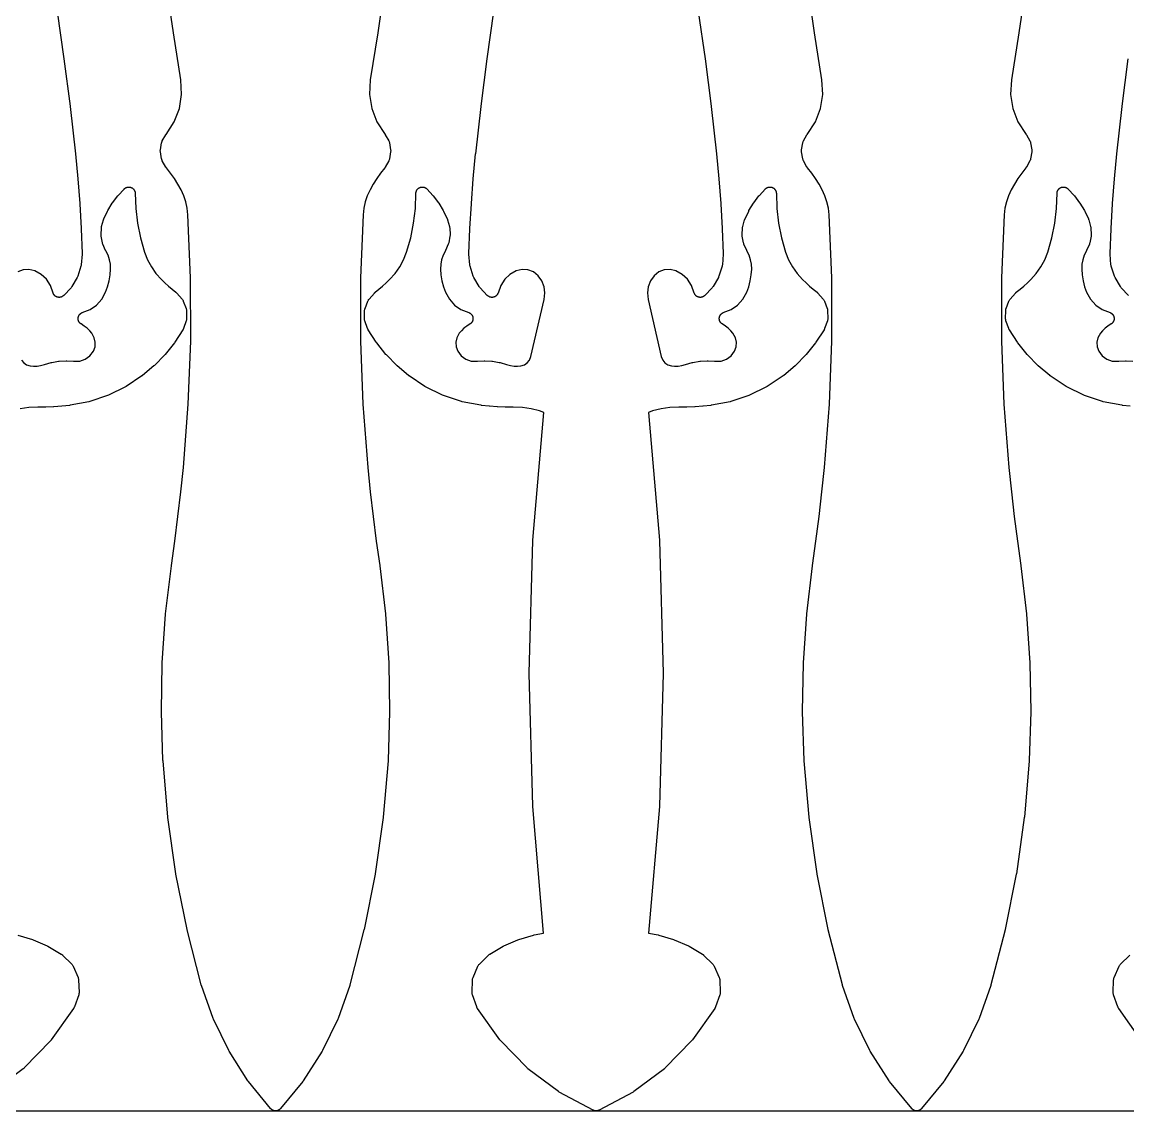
# Model space of a CAD drawing. Header units: metres. Extents: x 0 to 3000, y 0 to 1240.
# Drawn here: x 1693.2 to 2038.1, y 0 to 339.7 of the extents above; entities that cross this region are included whole.
import ezdxf

# ---------------------------------------------------------------- set-up
doc = ezdxf.new("R2010")
doc.units = ezdxf.units.M

msp = doc.modelspace()

# ---------------------------------------------------------------- linework, layer by layer
at = {"color": 7}
msp.add_lwpolyline([(0, 0), (3000, 0), (3000, 1240), (0, 1240), (0, 0)], close=True, dxfattribs=at)
at = {"color": 1}
for points in [[(1806.26, 351.08), (1804.14, 336.32), (1804.14, 336.29), (1801.82, 321.67), (1801.56, 317.08), (1802.25, 312.71), (1803.84, 308.58), (1806.42, 304.66), (1806.45, 304.61), (1806.49, 304.55), (1807.58, 302.62), (1807.66, 302.47), (1807.72, 302.31), (1807.77, 302.14), (1807.81, 301.97), (1808.17, 299.85), (1808.2, 299.62), (1808.2, 299.4), (1808.17, 299.17), (1807.81, 297.05), (1807.77, 296.88), (1807.72, 296.72), (1807.66, 296.56), (1807.58, 296.4), (1806.49, 294.47), (1806.46, 294.43), (1806.44, 294.39), (1806.41, 294.35), (1806.38, 294.31), (1806.35, 294.27), (1806.32, 294.23), (1805.02, 292.56), (1803.83, 290.86), (1802.73, 289.11), (1801.74, 287.33), (1800.88, 285.48), (1800.24, 283.57), (1799.8, 281.61), (1799.57, 279.57), (1798.75, 259.88), (1798.72, 240.15), (1799.48, 220.44), (1801.02, 200.75), (1801.82, 193.09), (1802.71, 185.42), (1803.69, 177.77), (1804.75, 170.11), (1804.75, 170.09), (1804.76, 170.07), (1806.55, 155.03), (1806.56, 154.93), (1807.59, 139.82), (1807.59, 139.72), (1807.86, 124.58), (1807.86, 124.48), (1807.37, 109.34), (1807.37, 109.28), (1807.36, 109.23), (1805.85, 91.61), (1805.84, 91.5), (1803.35, 74), (1803.33, 73.89), (1799.88, 56.55), (1799.85, 56.44), (1795.44, 39.32), (1795.41, 39.23), (1795.39, 39.15), (1791.75, 28.82), (1791.66, 28.61), (1786.88, 18.8), (1786.76, 18.6), (1780.88, 9.4), (1780.74, 9.21), (1773.81, 0.73), (1773.81, 0.73), (1773.81, 0.73), (1773.74, 0.66), (1773.68, 0.59), (1773.68, 0.59), (1773.67, 0.58), (1773.6, 0.52), (1773.53, 0.46), (1773.53, 0.45), (1773.53, 0.45), (1773.45, 0.4), (1773.38, 0.34), (1773.37, 0.34), (1773.37, 0.33), (1773.29, 0.29), (1773.21, 0.24), (1773.2, 0.24), (1773.2, 0.23), (1773.12, 0.19), (1773.03, 0.15), (1773.03, 0.15), (1773.02, 0.15), (1772.93, 0.12), (1772.85, 0.09), (1772.84, 0.09), (1772.84, 0.08), (1772.75, 0.06), (1772.66, 0.04), (1772.65, 0.04), (1772.65, 0.04), (1772.56, 0.02), (1772.46, 0.01), (1772.46, 0.01), (1772.45, 0.01), (1772.36, 0), (1772.27, 0), (1772.26, 0), (1772.26, 0), (1772.16, 0), (1772.07, 0.01), (1772.07, 0.01), (1772.06, 0.01), (1771.97, 0.02), (1771.88, 0.04), (1771.87, 0.04), (1771.87, 0.04), (1771.78, 0.06), (1771.69, 0.08), (1771.68, 0.09), (1771.68, 0.09), (1771.59, 0.12), (1771.5, 0.15), (1771.5, 0.15), (1771.49, 0.15), (1771.41, 0.19), (1771.32, 0.23), (1771.32, 0.24), (1771.32, 0.24), (1771.23, 0.29), (1771.15, 0.33), (1771.15, 0.34), (1771.15, 0.34), (1771.07, 0.4), (1771, 0.45), (1770.99, 0.45), (1770.99, 0.46), (1770.92, 0.52), (1770.85, 0.58), (1770.85, 0.59), (1770.84, 0.59), (1770.78, 0.66), (1770.72, 0.73), (1770.72, 0.73), (1770.71, 0.73), (1763.78, 9.21), (1763.65, 9.4), (1757.76, 18.6), (1757.65, 18.8), (1752.86, 28.61), (1752.77, 28.82), (1749.14, 39.15), (1749.11, 39.23), (1749.09, 39.32), (1744.67, 56.44), (1744.65, 56.55), (1741.19, 73.89), (1741.17, 74), (1738.68, 91.5), (1738.67, 91.61), (1737.16, 109.23), (1737.16, 109.28), (1737.15, 109.34), (1736.66, 124.48), (1736.66, 124.58), (1736.93, 139.72), (1736.94, 139.82), (1737.97, 154.93), (1737.98, 155.03), (1739.77, 170.07), (1739.77, 170.09), (1739.77, 170.11), (1740.84, 177.77), (1741.81, 185.42), (1742.7, 193.09), (1743.5, 200.75), (1745.05, 220.44), (1745.81, 240.15), (1745.78, 259.88), (1744.95, 279.57), (1744.72, 281.61), (1744.28, 283.57), (1743.64, 285.48), (1742.79, 287.33), (1741.79, 289.11), (1740.69, 290.86), (1739.51, 292.56), (1738.2, 294.23), (1738.17, 294.27), (1738.14, 294.31), (1738.12, 294.35), (1738.09, 294.39), (1738.06, 294.43), (1738.04, 294.47), (1736.94, 296.4), (1736.87, 296.56), (1736.8, 296.72), (1736.75, 296.88), (1736.71, 297.05), (1736.35, 299.17), (1736.32, 299.4), (1736.32, 299.62), (1736.35, 299.85), (1736.71, 301.97), (1736.75, 302.14), (1736.8, 302.31), (1736.87, 302.47), (1736.94, 302.62), (1738.04, 304.55), (1738.07, 304.61), (1738.11, 304.66), (1740.68, 308.58), (1742.28, 312.71), (1742.97, 317.08), (1742.7, 321.67), (1740.38, 336.29), (1740.38, 336.32), (1738.26, 351.08)], [(2006.26, 351.08), (2004.14, 336.32), (2004.14, 336.29), (2001.82, 321.67), (2001.56, 317.08), (2002.25, 312.71), (2003.84, 308.58), (2006.42, 304.66), (2006.45, 304.61), (2006.49, 304.55), (2007.58, 302.62), (2007.66, 302.47), (2007.72, 302.31), (2007.77, 302.14), (2007.81, 301.97), (2008.17, 299.85), (2008.2, 299.62), (2008.2, 299.4), (2008.17, 299.17), (2007.81, 297.05), (2007.77, 296.88), (2007.72, 296.72), (2007.66, 296.56), (2007.58, 296.4), (2006.49, 294.47), (2006.46, 294.43), (2006.44, 294.39), (2006.41, 294.35), (2006.38, 294.31), (2006.35, 294.27), (2006.32, 294.23), (2005.02, 292.56), (2003.83, 290.86), (2002.73, 289.11), (2001.74, 287.33), (2000.88, 285.48), (2000.24, 283.57), (1999.8, 281.61), (1999.57, 279.57), (1998.75, 259.88), (1998.72, 240.15), (1999.48, 220.44), (2001.02, 200.75), (2001.82, 193.09), (2002.71, 185.42), (2003.69, 177.77), (2004.75, 170.11), (2004.75, 170.09), (2004.76, 170.07), (2006.55, 155.03), (2006.56, 154.93), (2007.59, 139.82), (2007.59, 139.72), (2007.86, 124.58), (2007.86, 124.48), (2007.37, 109.34), (2007.37, 109.28), (2007.36, 109.23), (2005.85, 91.61), (2005.84, 91.5), (2003.35, 74), (2003.33, 73.89), (1999.88, 56.55), (1999.85, 56.44), (1995.44, 39.32), (1995.41, 39.23), (1995.39, 39.15), (1991.75, 28.82), (1991.66, 28.61), (1986.88, 18.8), (1986.76, 18.6), (1980.88, 9.4), (1980.74, 9.21), (1973.81, 0.73), (1973.81, 0.73), (1973.81, 0.73), (1973.74, 0.66), (1973.68, 0.59), (1973.68, 0.59), (1973.67, 0.58), (1973.6, 0.52), (1973.53, 0.46), (1973.53, 0.45), (1973.53, 0.45), (1973.45, 0.4), (1973.38, 0.34), (1973.37, 0.34), (1973.37, 0.33), (1973.29, 0.29), (1973.21, 0.24), (1973.2, 0.24), (1973.2, 0.23), (1973.12, 0.19), (1973.03, 0.15), (1973.03, 0.15), (1973.02, 0.15), (1972.93, 0.12), (1972.85, 0.09), (1972.84, 0.09), (1972.84, 0.08), (1972.75, 0.06), (1972.66, 0.04), (1972.65, 0.04), (1972.65, 0.04), (1972.56, 0.02), (1972.46, 0.01), (1972.46, 0.01), (1972.45, 0.01), (1972.36, 0), (1972.27, 0), (1972.26, 0), (1972.26, 0), (1972.16, 0), (1972.07, 0.01), (1972.07, 0.01), (1972.06, 0.01), (1971.97, 0.02), (1971.88, 0.04), (1971.87, 0.04), (1971.87, 0.04), (1971.78, 0.06), (1971.69, 0.08), (1971.68, 0.09), (1971.68, 0.09), (1971.59, 0.12), (1971.5, 0.15), (1971.5, 0.15), (1971.49, 0.15), (1971.41, 0.19), (1971.32, 0.23), (1971.32, 0.24), (1971.32, 0.24), (1971.23, 0.29), (1971.15, 0.33), (1971.15, 0.34), (1971.15, 0.34), (1971.07, 0.4), (1971, 0.45), (1970.99, 0.45), (1970.99, 0.46), (1970.92, 0.52), (1970.85, 0.58), (1970.85, 0.59), (1970.84, 0.59), (1970.78, 0.66), (1970.72, 0.73), (1970.72, 0.73), (1970.71, 0.73), (1963.78, 9.21), (1963.65, 9.4), (1957.76, 18.6), (1957.65, 18.8), (1952.86, 28.61), (1952.77, 28.82), (1949.14, 39.15), (1949.11, 39.23), (1949.09, 39.32), (1944.67, 56.44), (1944.65, 56.55), (1941.19, 73.89), (1941.17, 74), (1938.68, 91.5), (1938.67, 91.61), (1937.16, 109.23), (1937.16, 109.28), (1937.15, 109.34), (1936.66, 124.48), (1936.66, 124.58), (1936.93, 139.72), (1936.94, 139.82), (1937.97, 154.93), (1937.98, 155.03), (1939.77, 170.07), (1939.77, 170.09), (1939.77, 170.11), (1940.84, 177.77), (1941.81, 185.42), (1942.7, 193.09), (1943.5, 200.75), (1945.05, 220.44), (1945.81, 240.15), (1945.78, 259.88), (1944.95, 279.57), (1944.72, 281.61), (1944.28, 283.57), (1943.64, 285.48), (1942.79, 287.33), (1941.79, 289.11), (1940.69, 290.86), (1939.51, 292.56), (1938.2, 294.23), (1938.17, 294.27), (1938.14, 294.31), (1938.12, 294.35), (1938.09, 294.39), (1938.06, 294.43), (1938.04, 294.47), (1936.94, 296.4), (1936.87, 296.56), (1936.8, 296.72), (1936.75, 296.88), (1936.71, 297.05), (1936.35, 299.17), (1936.32, 299.4), (1936.32, 299.62), (1936.35, 299.85), (1936.71, 301.97), (1936.75, 302.14), (1936.8, 302.31), (1936.87, 302.47), (1936.94, 302.62), (1938.04, 304.55), (1938.07, 304.61), (1938.11, 304.66), (1940.68, 308.58), (1942.28, 312.71), (1942.97, 317.08), (1942.7, 321.67), (1940.38, 336.29), (1940.38, 336.32), (1938.26, 351.08)], [(1704.14, 342.98), (1706.26, 328.22), (1706.26, 328.19), (1708.16, 313.4), (1708.16, 313.37), (1709.84, 298.56), (1709.84, 298.54), (1709.84, 298.53), (1710.58, 290.81), (1710.59, 290.77), (1711.18, 283.04), (1711.18, 283), (1711.63, 275.26), (1711.63, 275.22), (1711.93, 267.47), (1711.93, 267.45), (1711.93, 267.42), (1711.93, 267.35), (1711.93, 267.28), (1711.93, 267.25), (1711.93, 267.23), (1711.65, 263.94), (1711.62, 263.72), (1711.56, 263.5), (1710.57, 260.4), (1710.49, 260.19), (1710.39, 259.99), (1708.74, 257.18), (1708.61, 257), (1708.47, 256.82), (1706.2, 254.43), (1706.14, 254.37), (1706.08, 254.31), (1706.07, 254.3), (1706.06, 254.29), (1705.99, 254.24), (1705.93, 254.19), (1705.92, 254.18), (1705.9, 254.17), (1705.83, 254.13), (1705.76, 254.08), (1705.75, 254.07), (1705.74, 254.07), (1705.66, 254.03), (1705.59, 253.99), (1705.58, 253.98), (1705.56, 253.98), (1705.49, 253.95), (1705.41, 253.91), (1705.39, 253.91), (1705.38, 253.91), (1705.3, 253.88), (1705.22, 253.86), (1705.21, 253.86), (1705.19, 253.85), (1705.11, 253.84), (1705.03, 253.82), (1705.01, 253.82), (1705, 253.82), (1704.92, 253.81), (1704.83, 253.8), (1704.82, 253.8), (1704.8, 253.8), (1704.72, 253.8), (1704.64, 253.81), (1704.62, 253.81), (1704.61, 253.81), (1704.52, 253.82), (1704.44, 253.83), (1704.43, 253.83), (1704.41, 253.83), (1704.33, 253.85), (1704.25, 253.87), (1704.23, 253.87), (1704.22, 253.87), (1704.14, 253.9), (1704.06, 253.92), (1704.05, 253.93), (1704.03, 253.93), (1703.96, 253.97), (1703.88, 254), (1703.87, 254.01), (1703.85, 254.01), (1703.78, 254.05), (1703.71, 254.09), (1703.7, 254.1), (1703.68, 254.11), (1703.61, 254.16), (1703.55, 254.2), (1703.53, 254.21), (1703.52, 254.22), (1703.46, 254.28), (1703.39, 254.33), (1703.38, 254.34), (1703.37, 254.35), (1703.32, 254.41), (1703.26, 254.47), (1703.25, 254.48), (1703.24, 254.49), (1703.19, 254.56), (1703.13, 254.62), (1703.13, 254.63), (1703.12, 254.64), (1703.07, 254.72), (1703.03, 254.78), (1703.02, 254.8), (1703.01, 254.81), (1702.97, 254.88), (1702.93, 254.96), (1702.93, 254.97), (1702.92, 254.99), (1702.89, 255.06), (1702.86, 255.14), (1702.02, 257.54), (1700.78, 259.43), (1699.13, 260.97), (1697.15, 262.07), (1695.32, 262.5), (1693.52, 262.37), (1691.84, 261.72)], [(1904.14, 342.98), (1906.26, 328.22), (1906.26, 328.19), (1908.16, 313.4), (1908.16, 313.37), (1909.84, 298.56), (1909.84, 298.54), (1909.84, 298.53), (1910.58, 290.81), (1910.59, 290.77), (1911.18, 283.04), (1911.18, 283), (1911.63, 275.26), (1911.63, 275.22), (1911.93, 267.47), (1911.93, 267.45), (1911.93, 267.42), (1911.93, 267.35), (1911.93, 267.28), (1911.93, 267.25), (1911.93, 267.23), (1911.65, 263.94), (1911.62, 263.72), (1911.56, 263.5), (1910.57, 260.4), (1910.49, 260.19), (1910.39, 259.99), (1908.74, 257.18), (1908.61, 257), (1908.47, 256.82), (1906.2, 254.43), (1906.14, 254.37), (1906.08, 254.31), (1906.07, 254.3), (1906.06, 254.29), (1905.99, 254.24), (1905.93, 254.19), (1905.92, 254.18), (1905.9, 254.17), (1905.83, 254.13), (1905.76, 254.08), (1905.75, 254.07), (1905.74, 254.07), (1905.66, 254.03), (1905.59, 253.99), (1905.58, 253.98), (1905.56, 253.98), (1905.49, 253.95), (1905.41, 253.91), (1905.39, 253.91), (1905.38, 253.91), (1905.3, 253.88), (1905.22, 253.86), (1905.21, 253.86), (1905.19, 253.85), (1905.11, 253.84), (1905.03, 253.82), (1905.01, 253.82), (1905, 253.82), (1904.92, 253.81), (1904.83, 253.8), (1904.82, 253.8), (1904.8, 253.8), (1904.72, 253.8), (1904.64, 253.81), (1904.62, 253.81), (1904.61, 253.81), (1904.52, 253.82), (1904.44, 253.83), (1904.43, 253.83), (1904.41, 253.83), (1904.33, 253.85), (1904.25, 253.87), (1904.23, 253.87), (1904.22, 253.87), (1904.14, 253.9), (1904.06, 253.92), (1904.05, 253.93), (1904.03, 253.93), (1903.96, 253.97), (1903.88, 254), (1903.87, 254.01), (1903.85, 254.01), (1903.78, 254.05), (1903.71, 254.09), (1903.7, 254.1), (1903.68, 254.11), (1903.61, 254.16), (1903.55, 254.2), (1903.53, 254.21), (1903.52, 254.22), (1903.46, 254.28), (1903.39, 254.33), (1903.38, 254.34), (1903.37, 254.35), (1903.32, 254.41), (1903.26, 254.47), (1903.25, 254.48), (1903.24, 254.49), (1903.19, 254.56), (1903.13, 254.62), (1903.13, 254.63), (1903.12, 254.64), (1903.07, 254.72), (1903.03, 254.78), (1903.02, 254.8), (1903.01, 254.81), (1902.97, 254.88), (1902.93, 254.96), (1902.93, 254.97), (1902.92, 254.99), (1902.89, 255.06), (1902.86, 255.14), (1902.02, 257.54), (1900.78, 259.43), (1899.13, 260.97), (1897.15, 262.07), (1895.32, 262.5), (1893.52, 262.37), (1891.84, 261.72), (1890.37, 260.54), (1889.23, 258.95), (1888.51, 257.13), (1888.24, 255.2), (1888.47, 253.1), (1892.59, 235.32), (1893.05, 234.17), (1893.72, 233.34), (1894.6, 232.74), (1895.73, 232.39), (1896.76, 232.29), (1897.87, 232.33), (1898.98, 232.51), (1900.17, 232.85), (1902.23, 233.46), (1902.46, 233.51), (1904.57, 233.86), (1904.8, 233.89), (1906.94, 234), (1907.18, 233.99), (1909.23, 233.86), (1911.25, 233.91), (1912.92, 234.48), (1914.36, 235.51), (1915.45, 236.97), (1915.95, 238.36), (1916.04, 239.8), (1915.72, 241.22), (1914.94, 242.6), (1914.28, 243.37), (1913.48, 244.15), (1912.61, 244.84), (1911.59, 245.5), (1911.57, 245.51), (1911.54, 245.53), (1911.49, 245.57), (1911.43, 245.61), (1911.41, 245.63), (1911.39, 245.65), (1911.34, 245.69), (1911.28, 245.74), (1911.26, 245.76), (1911.24, 245.78), (1911.2, 245.83), (1911.15, 245.88), (1911.13, 245.91), (1911.11, 245.93), (1911.07, 245.98), (1911.03, 246.04), (1911.01, 246.06), (1911, 246.09), (1910.96, 246.15), (1910.93, 246.21), (1910.91, 246.23), (1910.9, 246.26), (1910.87, 246.32), (1910.84, 246.38), (1910.83, 246.41), (1910.82, 246.44), (1910.79, 246.5), (1910.77, 246.57), (1910.76, 246.59), (1910.75, 246.62), (1910.74, 246.69), (1910.72, 246.76), (1910.71, 246.78), (1910.71, 246.81), (1910.7, 246.88), (1910.69, 246.95), (1910.69, 246.98), (1910.68, 247.01), (1910.68, 247.08), (1910.67, 247.14), (1910.68, 247.17), (1910.67, 247.2), (1910.68, 247.27), (1910.68, 247.34), (1910.68, 247.37), (1910.69, 247.4), (1910.7, 247.47), (1910.71, 247.54), (1910.71, 247.56), (1910.72, 247.59), (1910.74, 247.66), (1910.75, 247.73), (1910.76, 247.75), (1910.77, 247.78), (1910.79, 247.85), (1910.81, 247.91), (1910.83, 247.94), (1910.84, 247.97), (1910.87, 248.03), (1910.9, 248.09), (1910.91, 248.12), (1910.92, 248.14), (1910.96, 248.2), (1910.99, 248.26), (1911.01, 248.28), (1911.03, 248.31), (1911.07, 248.36), (1911.11, 248.42), (1911.13, 248.44), (1911.14, 248.47), (1911.19, 248.52), (1911.24, 248.57), (1911.26, 248.59), (1911.28, 248.61), (1911.33, 248.66), (1911.38, 248.7), (1911.4, 248.72), (1911.42, 248.74), (1911.48, 248.78), (1911.54, 248.82), (1911.56, 248.84), (1911.58, 248.85), (1911.64, 248.89), (1911.7, 248.93), (1911.73, 248.94), (1911.75, 248.95), (1911.82, 248.98), (1911.88, 249.01), (1911.91, 249.02), (1911.93, 249.03), (1914.42, 250.03), (1916.41, 251.41), (1918.03, 253.2), (1919.26, 255.4), (1919.88, 257.11), (1920.36, 258.93), (1920.67, 260.79), (1920.8, 262.65), (1920.73, 264.12), (1920.47, 265.54), (1920.01, 266.92), (1919.29, 268.34), (1919.28, 268.38), (1919.25, 268.43), (1918.39, 270.38), (1918.31, 270.59), (1918.25, 270.82), (1917.87, 272.89), (1917.84, 273.12), (1917.84, 273.35), (1917.93, 275.45), (1917.95, 275.68), (1918.01, 275.91), (1918.59, 277.96), (1918.61, 278.02), (1918.63, 278.09), (1918.64, 278.12), (1918.65, 278.15), (1918.68, 278.21), (1918.71, 278.27), (1919.86, 280.69), (1919.95, 280.87), (1921.34, 283.16), (1921.45, 283.32), (1923.06, 285.46), (1923.19, 285.61), (1925.01, 287.58), (1925.01, 287.58), (1925.01, 287.59), (1925.08, 287.65), (1925.15, 287.72), (1925.15, 287.72), (1925.15, 287.72), (1925.23, 287.78), (1925.3, 287.84), (1925.3, 287.84), (1925.31, 287.85), (1925.39, 287.9), (1925.47, 287.95), (1925.47, 287.95), (1925.47, 287.95), (1925.56, 288), (1925.64, 288.04), (1925.64, 288.04), (1925.65, 288.04), (1925.73, 288.08), (1925.82, 288.11), (1925.83, 288.12), (1925.83, 288.12), (1925.92, 288.14), (1926.01, 288.17), (1926.01, 288.17), (1926.02, 288.17), (1926.11, 288.19), (1926.2, 288.21), (1926.21, 288.21), (1926.21, 288.21), (1926.3, 288.21), (1926.4, 288.22), (1926.4, 288.22), (1926.41, 288.22), (1926.5, 288.22), (1926.6, 288.22), (1926.6, 288.22), (1926.6, 288.22), (1926.7, 288.21), (1926.79, 288.2), (1926.79, 288.2), (1926.8, 288.2), (1926.89, 288.18), (1926.98, 288.16), (1926.99, 288.16), (1926.99, 288.16), (1927.08, 288.13), (1927.17, 288.1), (1927.17, 288.1), (1927.18, 288.1), (1927.26, 288.06), (1927.35, 288.02), (1927.35, 288.02), (1927.36, 288.02), (1927.44, 287.98), (1927.52, 287.93), (1927.53, 287.93), (1927.53, 287.93), (1927.61, 287.87), (1927.68, 287.82), (1927.69, 287.82), (1927.69, 287.82), (1927.76, 287.75), (1927.84, 287.69), (1927.84, 287.69), (1927.84, 287.69), (1927.91, 287.62), (1927.97, 287.55), (1927.97, 287.55), (1927.98, 287.55), (1928.04, 287.47), (1928.1, 287.4), (1928.1, 287.4), (1928.1, 287.39), (1928.15, 287.31), (1928.2, 287.24), (1928.2, 287.23), (1928.21, 287.23), (1928.25, 287.15), (1928.29, 287.06), (1928.29, 287.06), (1928.3, 287.06), (1928.33, 286.97), (1928.37, 286.88), (1928.37, 286.88), (1928.37, 286.87), (1928.4, 286.78), (1928.42, 286.69), (1928.42, 286.69), (1928.42, 286.69), (1928.44, 286.59), (1928.46, 286.5), (1928.46, 286.5), (1928.46, 286.49), (1928.47, 286.4), (1928.48, 286.3), (1928.48, 286.3), (1928.48, 286.3), (1928.65, 281.55), (1929.19, 276.93), (1930.1, 272.36), (1931.38, 267.89), (1932.32, 265.52), (1933.52, 263.3), (1934.97, 261.25), (1936.69, 259.33), (1937.74, 258.33), (1938.85, 257.32), (1939.99, 256.35), (1941.18, 255.39), (1941.23, 255.34), (1941.28, 255.3), (1941.3, 255.28), (1941.33, 255.26), (1941.37, 255.21), (1941.42, 255.16), (1943.1, 253.26), (1943.22, 253.12), (1943.32, 252.97), (1943.4, 252.82), (1943.47, 252.65), (1944.36, 250.35), (1944.41, 250.19), (1944.45, 250.02), (1944.48, 249.84), (1944.49, 249.67), (1944.52, 247.21), (1944.52, 247.03), (1944.5, 246.85), (1944.46, 246.67), (1944.41, 246.5), (1943.55, 244.12), (1943.54, 244.08), (1943.53, 244.05), (1943.5, 243.99), (1943.5, 243.99), (1943.48, 243.93), (1943.46, 243.9), (1943.45, 243.87), (1943.41, 243.82), (1943.38, 243.76), (1943.37, 243.73), (1943.35, 243.7), (1940.82, 239.8), (1940.71, 239.64), (1937.82, 236.02), (1937.69, 235.87), (1934.46, 232.54), (1934.32, 232.41), (1930.77, 229.41), (1930.76, 229.4), (1930.75, 229.38), (1930.68, 229.34), (1930.62, 229.29), (1930.6, 229.28), (1930.59, 229.27), (1925.66, 225.99), (1925.43, 225.86), (1920.13, 223.27), (1919.89, 223.17), (1914.3, 221.31), (1914.04, 221.24), (1908.23, 220.13), (1908.14, 220.12), (1908.06, 220.1), (1905.62, 219.85), (1905.55, 219.84), (1903.11, 219.67), (1903.04, 219.67), (1900.59, 219.58), (1900.52, 219.58), (1898.1, 219.59), (1895.27, 219.48), (1892.55, 219.07), (1889.9, 218.36), (1888.61, 217.85), (1892.01, 178.05), (1892.02, 177.94), (1893.19, 136.55), (1893.19, 136.44), (1892.02, 95.05), (1892.01, 94.93), (1888.64, 55.46), (1891.59, 54.92), (1891.82, 54.87), (1896.42, 53.47), (1896.63, 53.39), (1901.04, 51.46), (1901.25, 51.36), (1905.41, 48.93), (1905.46, 48.9), (1905.51, 48.87), (1905.54, 48.85), (1905.58, 48.82), (1905.62, 48.79), (1905.66, 48.76), (1905.7, 48.73), (1905.73, 48.7), (1905.77, 48.66), (1905.81, 48.63), (1908.68, 45.79), (1908.81, 45.65), (1908.93, 45.5), (1909.03, 45.34), (1909.11, 45.17), (1910.67, 41.59), (1910.73, 41.41), (1910.78, 41.23), (1910.82, 41.05), (1910.83, 40.86), (1910.98, 36.96), (1910.97, 36.77), (1910.95, 36.58), (1910.92, 36.4), (1910.86, 36.21), (1909.5, 32.42), (1909.47, 32.35), (1909.44, 32.28), (1909.43, 32.26), (1909.42, 32.24), (1909.38, 32.17), (1909.35, 32.1), (1909.34, 32.08), (1909.33, 32.06), (1909.29, 32), (1909.25, 31.94), (1902.32, 22.16), (1902.22, 22.03), (1902.12, 21.92), (1893.81, 13.38), (1893.7, 13.27), (1893.58, 13.17), (1884.05, 6.02), (1883.92, 5.93), (1883.79, 5.85), (1873.2, 0.23), (1873.12, 0.19), (1873.03, 0.15), (1873.03, 0.15), (1873.02, 0.15), (1872.93, 0.12), (1872.85, 0.09), (1872.84, 0.09), (1872.84, 0.08), (1872.75, 0.06), (1872.66, 0.04), (1872.65, 0.04), (1872.65, 0.04), (1872.56, 0.02), (1872.46, 0.01), (1872.46, 0.01), (1872.45, 0.01), (1872.36, 0), (1872.27, 0), (1872.26, 0), (1872.26, 0), (1872.16, 0), (1872.07, 0.01), (1872.07, 0.01), (1872.06, 0.01), (1871.97, 0.02), (1871.88, 0.04), (1871.87, 0.04), (1871.87, 0.04), (1871.78, 0.06), (1871.69, 0.08), (1871.68, 0.09), (1871.68, 0.09), (1871.59, 0.12), (1871.5, 0.15), (1871.5, 0.15), (1871.49, 0.15), (1871.41, 0.19), (1871.32, 0.23), (1860.74, 5.85), (1860.6, 5.93), (1860.48, 6.02), (1850.95, 13.17), (1850.83, 13.27), (1850.71, 13.38), (1842.4, 21.92), (1842.3, 22.03), (1842.2, 22.16), (1835.28, 31.94), (1835.24, 32), (1835.2, 32.06), (1835.19, 32.08), (1835.17, 32.1), (1835.14, 32.17), (1835.1, 32.24), (1835.09, 32.26), (1835.08, 32.28), (1835.06, 32.35), (1835.03, 32.42), (1833.66, 36.21), (1833.61, 36.4), (1833.57, 36.58), (1833.55, 36.77), (1833.55, 36.96), (1833.69, 40.86), (1833.71, 41.05), (1833.74, 41.23), (1833.79, 41.41), (1833.86, 41.59), (1835.41, 45.17), (1835.5, 45.34), (1835.6, 45.5), (1835.71, 45.65), (1835.84, 45.79), (1838.71, 48.63), (1838.75, 48.66), (1838.79, 48.7), (1838.83, 48.73), (1838.86, 48.76), (1838.9, 48.79), (1838.95, 48.82), (1838.98, 48.85), (1839.02, 48.87), (1839.07, 48.9), (1839.11, 48.93), (1843.28, 51.36), (1843.49, 51.46), (1847.89, 53.39), (1848.11, 53.47), (1852.71, 54.87), (1852.93, 54.92), (1855.89, 55.46), (1852.51, 94.93), (1852.51, 95.05), (1851.33, 136.44), (1851.33, 136.55), (1852.51, 177.94), (1852.51, 178.05), (1855.91, 217.85), (1854.63, 218.36), (1851.97, 219.07), (1849.25, 219.48), (1846.42, 219.59), (1844.01, 219.58), (1843.94, 219.58), (1841.49, 219.67), (1841.42, 219.67), (1838.97, 219.84), (1838.9, 219.85), (1836.46, 220.1), (1836.38, 220.12), (1836.3, 220.13), (1830.48, 221.24), (1830.23, 221.31), (1824.64, 223.17), (1824.39, 223.27), (1819.09, 225.86), (1818.86, 225.99), (1813.93, 229.27), (1813.92, 229.28), (1813.91, 229.29), (1813.84, 229.34), (1813.78, 229.38), (1813.76, 229.4), (1813.75, 229.41), (1810.2, 232.41), (1810.06, 232.54), (1806.83, 235.87), (1806.7, 236.02), (1803.82, 239.64), (1803.7, 239.8), (1801.18, 243.7), (1801.16, 243.73), (1801.14, 243.76), (1801.11, 243.82), (1801.08, 243.87), (1801.06, 243.9), (1801.05, 243.93), (1801.02, 243.99), (1801, 244.05), (1800.99, 244.08), (1800.97, 244.12), (1800.12, 246.5), (1800.06, 246.67), (1800.03, 246.85), (1800.01, 247.03), (1800, 247.21), (1800.04, 249.67), (1800.05, 249.84), (1800.07, 250.02), (1800.11, 250.19), (1800.17, 250.35), (1801.05, 252.65), (1801.12, 252.82), (1801.21, 252.97), (1801.31, 253.12), (1801.42, 253.26), (1803.1, 255.16), (1803.15, 255.21), (1803.2, 255.26), (1803.22, 255.28), (1803.24, 255.3), (1803.29, 255.34), (1803.34, 255.39), (1804.53, 256.35), (1805.67, 257.32), (1806.78, 258.33), (1807.83, 259.33), (1809.56, 261.25), (1811.01, 263.3), (1812.21, 265.52), (1813.15, 267.89), (1814.42, 272.36), (1815.33, 276.93), (1815.88, 281.55), (1816.05, 286.3), (1816.05, 286.3), (1816.05, 286.3), (1816.06, 286.4), (1816.06, 286.49), (1816.07, 286.5), (1816.07, 286.5), (1816.08, 286.59), (1816.1, 286.69), (1816.1, 286.69), (1816.1, 286.69), (1816.13, 286.78), (1816.16, 286.87), (1816.16, 286.88), (1816.16, 286.88), (1816.19, 286.97), (1816.23, 287.06), (1816.23, 287.06), (1816.23, 287.06), (1816.27, 287.15), (1816.32, 287.23), (1816.32, 287.23), (1816.32, 287.24), (1816.37, 287.31), (1816.42, 287.39), (1816.43, 287.4), (1816.43, 287.4), (1816.49, 287.47), (1816.55, 287.55), (1816.55, 287.55), (1816.55, 287.55), (1816.62, 287.62), (1816.68, 287.69), (1816.69, 287.69), (1816.69, 287.69), (1816.76, 287.75), (1816.83, 287.82), (1816.84, 287.82), (1816.84, 287.82), (1816.92, 287.87), (1817, 287.93), (1817, 287.93), (1817, 287.93), (1817.08, 287.98), (1817.17, 288.02), (1817.17, 288.02), (1817.17, 288.02), (1817.26, 288.06), (1817.35, 288.1), (1817.35, 288.1), (1817.35, 288.1), (1817.44, 288.13), (1817.54, 288.16), (1817.54, 288.16), (1817.54, 288.16), (1817.63, 288.18), (1817.73, 288.2), (1817.73, 288.2), (1817.73, 288.2), (1817.83, 288.21), (1817.92, 288.22), (1817.93, 288.22), (1817.93, 288.22), (1818.02, 288.22), (1818.12, 288.22), (1818.12, 288.22), (1818.12, 288.22), (1818.22, 288.21), (1818.31, 288.21), (1818.32, 288.21), (1818.32, 288.21), (1818.41, 288.19), (1818.51, 288.17), (1818.51, 288.17), (1818.51, 288.17), (1818.6, 288.14), (1818.7, 288.12), (1818.7, 288.12), (1818.7, 288.11), (1818.79, 288.08), (1818.88, 288.04), (1818.88, 288.04), (1818.88, 288.04), (1818.97, 288), (1819.05, 287.95), (1819.05, 287.95), (1819.06, 287.95), (1819.14, 287.9), (1819.22, 287.85), (1819.22, 287.84), (1819.22, 287.84), (1819.3, 287.78), (1819.37, 287.72), (1819.37, 287.72), (1819.37, 287.72), (1819.44, 287.65), (1819.51, 287.59), (1819.51, 287.58), (1819.51, 287.58), (1821.34, 285.61), (1821.46, 285.46), (1823.07, 283.32), (1823.19, 283.16), (1824.57, 280.87), (1824.67, 280.69), (1825.82, 278.27), (1825.84, 278.21), (1825.87, 278.15), (1825.88, 278.12), (1825.89, 278.09), (1825.91, 278.02), (1825.94, 277.96), (1826.52, 275.91), (1826.57, 275.68), (1826.59, 275.45), (1826.69, 273.35), (1826.69, 273.12), (1826.66, 272.89), (1826.27, 270.82), (1826.21, 270.59), (1826.13, 270.38), (1825.27, 268.43), (1825.25, 268.38), (1825.23, 268.34), (1824.52, 266.92), (1824.06, 265.54), (1823.79, 264.12), (1823.73, 262.65), (1823.86, 260.79), (1824.16, 258.93), (1824.64, 257.11), (1825.26, 255.4), (1826.49, 253.2), (1828.12, 251.41), (1830.1, 250.03), (1832.59, 249.03), (1832.62, 249.02), (1832.65, 249.01), (1832.71, 248.98), (1832.77, 248.95), (1832.8, 248.94), (1832.82, 248.93), (1832.88, 248.89), (1832.94, 248.85), (1832.96, 248.84), (1832.99, 248.82), (1833.04, 248.78), (1833.1, 248.74), (1833.12, 248.72), (1833.14, 248.7), (1833.19, 248.66), (1833.25, 248.61), (1833.27, 248.59), (1833.29, 248.57), (1833.33, 248.52), (1833.38, 248.47), (1833.4, 248.44), (1833.42, 248.42), (1833.46, 248.36), (1833.5, 248.31), (1833.51, 248.28), (1833.53, 248.26), (1833.57, 248.2), (1833.6, 248.14), (1833.61, 248.12), (1833.63, 248.09), (1833.66, 248.03), (1833.69, 247.97), (1833.7, 247.94), (1833.71, 247.91), (1833.73, 247.85), (1833.76, 247.78), (1833.76, 247.75), (1833.77, 247.73), (1833.79, 247.66), (1833.81, 247.59), (1833.81, 247.56), (1833.82, 247.54), (1833.83, 247.47), (1833.84, 247.4), (1833.84, 247.37), (1833.84, 247.34), (1833.85, 247.27), (1833.85, 247.2), (1833.85, 247.17), (1833.85, 247.14), (1833.84, 247.08), (1833.84, 247.01), (1833.84, 246.98), (1833.84, 246.95), (1833.83, 246.88), (1833.82, 246.81), (1833.81, 246.78), (1833.8, 246.76), (1833.79, 246.69), (1833.77, 246.62), (1833.76, 246.59), (1833.75, 246.57), (1833.73, 246.5), (1833.71, 246.44), (1833.69, 246.41), (1833.68, 246.38), (1833.65, 246.32), (1833.63, 246.26), (1833.61, 246.23), (1833.6, 246.21), (1833.56, 246.15), (1833.53, 246.09), (1833.51, 246.06), (1833.49, 246.04), (1833.45, 245.98), (1833.41, 245.93), (1833.39, 245.91), (1833.37, 245.88), (1833.33, 245.83), (1833.28, 245.78), (1833.26, 245.76), (1833.24, 245.74), (1833.19, 245.69), (1833.14, 245.65), (1833.11, 245.63), (1833.09, 245.61), (1833.04, 245.57), (1832.98, 245.53), (1832.96, 245.51), (1832.93, 245.5), (1831.91, 244.84), (1831.04, 244.15), (1830.24, 243.37), (1829.58, 242.6), (1828.81, 241.22), (1828.49, 239.8), (1828.57, 238.36), (1829.08, 236.97), (1830.17, 235.51), (1831.6, 234.48), (1833.27, 233.91), (1835.3, 233.86), (1837.35, 233.99), (1837.58, 234), (1839.72, 233.89), (1839.95, 233.86), (1842.07, 233.51), (1842.29, 233.46), (1844.35, 232.85), (1845.55, 232.51), (1846.65, 232.33), (1847.77, 232.29), (1848.79, 232.39), (1849.92, 232.74), (1850.8, 233.34), (1851.47, 234.17), (1851.93, 235.32), (1856.06, 253.1), (1856.28, 255.2), (1856.01, 257.13), (1855.29, 258.95), (1854.15, 260.54), (1852.68, 261.72), (1851, 262.37), (1849.2, 262.5), (1847.37, 262.07), (1845.39, 260.97), (1843.74, 259.43), (1842.5, 257.54), (1841.66, 255.14), (1841.63, 255.06), (1841.6, 254.99), (1841.6, 254.97), (1841.59, 254.96), (1841.55, 254.88), (1841.51, 254.81), (1841.51, 254.8), (1841.5, 254.78), (1841.45, 254.72), (1841.41, 254.64), (1841.4, 254.63), (1841.39, 254.62), (1841.34, 254.56), (1841.29, 254.49), (1841.28, 254.48), (1841.27, 254.47), (1841.21, 254.41), (1841.15, 254.35), (1841.14, 254.34), (1841.13, 254.33), (1841.07, 254.28), (1841, 254.22), (1840.99, 254.21), (1840.98, 254.2), (1840.91, 254.16), (1840.84, 254.11), (1840.83, 254.1), (1840.82, 254.09), (1840.74, 254.05), (1840.67, 254.01), (1840.66, 254.01), (1840.64, 254), (1840.57, 253.97), (1840.49, 253.93), (1840.48, 253.93), (1840.46, 253.92), (1840.38, 253.9), (1840.3, 253.87), (1840.29, 253.87), (1840.28, 253.87), (1840.19, 253.85), (1840.11, 253.83), (1840.1, 253.83), (1840.08, 253.83), (1840, 253.82), (1839.92, 253.81), (1839.9, 253.81), (1839.89, 253.81), (1839.8, 253.8), (1839.72, 253.8), (1839.71, 253.8), (1839.69, 253.8), (1839.61, 253.81), (1839.52, 253.82), (1839.51, 253.82), (1839.5, 253.82), (1839.41, 253.84), (1839.33, 253.85), (1839.32, 253.86), (1839.3, 253.86), (1839.22, 253.88), (1839.14, 253.91), (1839.13, 253.91), (1839.11, 253.91), (1839.04, 253.95), (1838.96, 253.98), (1838.95, 253.98), (1838.93, 253.99), (1838.86, 254.03), (1838.78, 254.07), (1838.77, 254.07), (1838.76, 254.08), (1838.69, 254.13), (1838.62, 254.17), (1838.61, 254.18), (1838.6, 254.19), (1838.53, 254.24), (1838.47, 254.29), (1838.45, 254.3), (1838.44, 254.31), (1838.38, 254.37), (1838.32, 254.43), (1836.06, 256.82), (1835.91, 257), (1835.79, 257.18), (1834.13, 259.99), (1834.03, 260.19), (1833.95, 260.4), (1832.96, 263.5), (1832.9, 263.72), (1832.87, 263.94), (1832.6, 267.23), (1832.6, 267.25), (1832.59, 267.28), (1832.59, 267.35), (1832.59, 267.42), (1832.59, 267.45), (1832.59, 267.47), (1832.89, 275.22), (1832.89, 275.26), (1833.34, 283), (1833.34, 283.04), (1833.94, 290.77), (1833.94, 290.81), (1834.68, 298.53), (1834.69, 298.54), (1834.69, 298.56), (1836.36, 313.37), (1836.37, 313.4), (1838.26, 328.19), (1838.26, 328.22), (1840.38, 342.98)], [(2038.32, 254.43), (2036.06, 256.82), (2035.91, 257), (2035.79, 257.18), (2034.13, 259.99), (2034.03, 260.19), (2033.95, 260.4), (2032.96, 263.5), (2032.9, 263.72), (2032.87, 263.94), (2032.6, 267.23), (2032.6, 267.25), (2032.59, 267.28), (2032.59, 267.35), (2032.59, 267.42), (2032.59, 267.45), (2032.59, 267.47), (2032.89, 275.22), (2032.89, 275.26), (2033.34, 283), (2033.34, 283.04), (2033.94, 290.77), (2033.94, 290.81), (2034.68, 298.53), (2034.69, 298.54), (2034.69, 298.56), (2036.36, 313.37), (2036.37, 313.4), (2038.26, 328.19)], [(1693.05, 234.17), (1693.72, 233.34), (1694.6, 232.74), (1695.73, 232.39), (1696.76, 232.29), (1697.87, 232.33), (1698.98, 232.51), (1700.17, 232.85), (1702.23, 233.46), (1702.46, 233.51), (1704.57, 233.86), (1704.8, 233.89), (1706.94, 234), (1707.18, 233.99), (1709.23, 233.86), (1711.25, 233.91), (1712.92, 234.48), (1714.36, 235.51), (1715.45, 236.97), (1715.95, 238.36), (1716.04, 239.8), (1715.72, 241.22), (1714.94, 242.6), (1714.28, 243.37), (1713.48, 244.15), (1712.61, 244.84), (1711.59, 245.5), (1711.57, 245.51), (1711.54, 245.53), (1711.49, 245.57), (1711.43, 245.61), (1711.41, 245.63), (1711.39, 245.65), (1711.34, 245.69), (1711.28, 245.74), (1711.26, 245.76), (1711.24, 245.78), (1711.2, 245.83), (1711.15, 245.88), (1711.13, 245.91), (1711.11, 245.93), (1711.07, 245.98), (1711.03, 246.04), (1711.01, 246.06), (1711, 246.09), (1710.96, 246.15), (1710.93, 246.21), (1710.91, 246.23), (1710.9, 246.26), (1710.87, 246.32), (1710.84, 246.38), (1710.83, 246.41), (1710.82, 246.44), (1710.79, 246.5), (1710.77, 246.57), (1710.76, 246.59), (1710.75, 246.62), (1710.74, 246.69), (1710.72, 246.76), (1710.71, 246.78), (1710.71, 246.81), (1710.7, 246.88), (1710.69, 246.95), (1710.69, 246.98), (1710.68, 247.01), (1710.68, 247.08), (1710.67, 247.14), (1710.68, 247.17), (1710.67, 247.2), (1710.68, 247.27), (1710.68, 247.34), (1710.68, 247.37), (1710.69, 247.4), (1710.7, 247.47), (1710.71, 247.54), (1710.71, 247.56), (1710.72, 247.59), (1710.74, 247.66), (1710.75, 247.73), (1710.76, 247.75), (1710.77, 247.78), (1710.79, 247.85), (1710.81, 247.91), (1710.83, 247.94), (1710.84, 247.97), (1710.87, 248.03), (1710.9, 248.09), (1710.91, 248.12), (1710.92, 248.14), (1710.96, 248.2), (1710.99, 248.26), (1711.01, 248.28), (1711.03, 248.31), (1711.07, 248.36), (1711.11, 248.42), (1711.13, 248.44), (1711.14, 248.47), (1711.19, 248.52), (1711.24, 248.57), (1711.26, 248.59), (1711.28, 248.61), (1711.33, 248.66), (1711.38, 248.7), (1711.4, 248.72), (1711.42, 248.74), (1711.48, 248.78), (1711.54, 248.82), (1711.56, 248.84), (1711.58, 248.85), (1711.64, 248.89), (1711.7, 248.93), (1711.73, 248.94), (1711.75, 248.95), (1711.82, 248.98), (1711.88, 249.01), (1711.91, 249.02), (1711.93, 249.03), (1714.42, 250.03), (1716.41, 251.41), (1718.03, 253.2), (1719.26, 255.4), (1719.88, 257.11), (1720.36, 258.93), (1720.67, 260.79), (1720.8, 262.65), (1720.73, 264.12), (1720.47, 265.54), (1720.01, 266.92), (1719.29, 268.34), (1719.28, 268.38), (1719.25, 268.43), (1718.39, 270.38), (1718.31, 270.59), (1718.25, 270.82), (1717.87, 272.89), (1717.84, 273.12), (1717.84, 273.35), (1717.93, 275.45), (1717.95, 275.68), (1718.01, 275.91), (1718.59, 277.96), (1718.61, 278.02), (1718.63, 278.09), (1718.64, 278.12), (1718.65, 278.15), (1718.68, 278.21), (1718.71, 278.27), (1719.86, 280.69), (1719.95, 280.87), (1721.34, 283.16), (1721.45, 283.32), (1723.06, 285.46), (1723.19, 285.61), (1725.01, 287.58), (1725.01, 287.58), (1725.01, 287.59), (1725.08, 287.65), (1725.15, 287.72), (1725.15, 287.72), (1725.15, 287.72), (1725.23, 287.78), (1725.3, 287.84), (1725.3, 287.84), (1725.31, 287.85), (1725.39, 287.9), (1725.47, 287.95), (1725.47, 287.95), (1725.47, 287.95), (1725.56, 288), (1725.64, 288.04), (1725.64, 288.04), (1725.65, 288.04), (1725.73, 288.08), (1725.82, 288.11), (1725.83, 288.12), (1725.83, 288.12), (1725.92, 288.14), (1726.01, 288.17), (1726.01, 288.17), (1726.02, 288.17), (1726.11, 288.19), (1726.2, 288.21), (1726.21, 288.21), (1726.21, 288.21), (1726.3, 288.21), (1726.4, 288.22), (1726.4, 288.22), (1726.41, 288.22), (1726.5, 288.22), (1726.6, 288.22), (1726.6, 288.22), (1726.6, 288.22), (1726.7, 288.21), (1726.79, 288.2), (1726.79, 288.2), (1726.8, 288.2), (1726.89, 288.18), (1726.98, 288.16), (1726.99, 288.16), (1726.99, 288.16), (1727.08, 288.13), (1727.17, 288.1), (1727.17, 288.1), (1727.18, 288.1), (1727.26, 288.06), (1727.35, 288.02), (1727.35, 288.02), (1727.36, 288.02), (1727.44, 287.98), (1727.52, 287.93), (1727.53, 287.93), (1727.53, 287.93), (1727.61, 287.87), (1727.68, 287.82), (1727.69, 287.82), (1727.69, 287.82), (1727.76, 287.75), (1727.84, 287.69), (1727.84, 287.69), (1727.84, 287.69), (1727.91, 287.62), (1727.97, 287.55), (1727.97, 287.55), (1727.98, 287.55), (1728.04, 287.47), (1728.1, 287.4), (1728.1, 287.4), (1728.1, 287.39), (1728.15, 287.31), (1728.2, 287.24), (1728.2, 287.23), (1728.21, 287.23), (1728.25, 287.15), (1728.29, 287.06), (1728.29, 287.06), (1728.3, 287.06), (1728.33, 286.97), (1728.37, 286.88), (1728.37, 286.88), (1728.37, 286.87), (1728.4, 286.78), (1728.42, 286.69), (1728.42, 286.69), (1728.42, 286.69), (1728.44, 286.59), (1728.46, 286.5), (1728.46, 286.5), (1728.46, 286.49), (1728.47, 286.4), (1728.48, 286.3), (1728.48, 286.3), (1728.48, 286.3), (1728.65, 281.55), (1729.19, 276.93), (1730.1, 272.36), (1731.38, 267.89), (1732.32, 265.52), (1733.52, 263.3), (1734.97, 261.25), (1736.69, 259.33), (1737.74, 258.33), (1738.85, 257.32), (1739.99, 256.35), (1741.18, 255.39), (1741.23, 255.34), (1741.28, 255.3), (1741.3, 255.28), (1741.33, 255.26), (1741.37, 255.21), (1741.42, 255.16), (1743.1, 253.26), (1743.22, 253.12), (1743.32, 252.97), (1743.4, 252.82), (1743.47, 252.65), (1744.36, 250.35), (1744.41, 250.19), (1744.45, 250.02), (1744.48, 249.84), (1744.49, 249.67), (1744.52, 247.21), (1744.52, 247.03), (1744.5, 246.85), (1744.46, 246.67), (1744.41, 246.5), (1743.55, 244.12), (1743.54, 244.08), (1743.53, 244.05), (1743.5, 243.99), (1743.5, 243.99), (1743.48, 243.93), (1743.46, 243.9), (1743.45, 243.87), (1743.41, 243.82), (1743.38, 243.76), (1743.37, 243.73), (1743.35, 243.7), (1740.82, 239.8), (1740.71, 239.64), (1737.82, 236.02), (1737.69, 235.87), (1734.46, 232.54), (1734.32, 232.41), (1730.77, 229.41), (1730.76, 229.4), (1730.75, 229.38), (1730.68, 229.34), (1730.62, 229.29), (1730.6, 229.28), (1730.59, 229.27), (1725.66, 225.99), (1725.43, 225.86), (1720.13, 223.27), (1719.89, 223.17), (1714.3, 221.31), (1714.04, 221.24), (1708.23, 220.13), (1708.14, 220.12), (1708.06, 220.1), (1705.62, 219.85), (1705.55, 219.84), (1703.11, 219.67), (1703.04, 219.67), (1700.59, 219.58), (1700.52, 219.58), (1698.1, 219.59), (1695.27, 219.48), (1692.55, 219.07)], [(2038.9, 219.85), (2036.46, 220.1), (2036.38, 220.12), (2036.3, 220.13), (2030.48, 221.24), (2030.23, 221.31), (2024.64, 223.17), (2024.39, 223.27), (2019.09, 225.86), (2018.86, 225.99), (2013.93, 229.27), (2013.92, 229.28), (2013.91, 229.29), (2013.84, 229.34), (2013.78, 229.38), (2013.76, 229.4), (2013.75, 229.41), (2010.2, 232.41), (2010.06, 232.54), (2006.83, 235.87), (2006.7, 236.02), (2003.82, 239.64), (2003.7, 239.8), (2001.18, 243.7), (2001.16, 243.73), (2001.14, 243.76), (2001.11, 243.82), (2001.08, 243.87), (2001.06, 243.9), (2001.05, 243.93), (2001.02, 243.99), (2001, 244.05), (2000.99, 244.08), (2000.97, 244.12), (2000.12, 246.5), (2000.06, 246.67), (2000.03, 246.85), (2000.01, 247.03), (2000, 247.21), (2000.04, 249.67), (2000.05, 249.84), (2000.07, 250.02), (2000.11, 250.19), (2000.17, 250.35), (2001.05, 252.65), (2001.12, 252.82), (2001.21, 252.97), (2001.31, 253.12), (2001.42, 253.26), (2003.1, 255.16), (2003.15, 255.21), (2003.2, 255.26), (2003.22, 255.28), (2003.24, 255.3), (2003.29, 255.34), (2003.34, 255.39), (2004.53, 256.35), (2005.67, 257.32), (2006.78, 258.33), (2007.83, 259.33), (2009.56, 261.25), (2011.01, 263.3), (2012.21, 265.52), (2013.15, 267.89), (2014.42, 272.36), (2015.33, 276.93), (2015.88, 281.55), (2016.05, 286.3), (2016.05, 286.3), (2016.05, 286.3), (2016.06, 286.4), (2016.06, 286.49), (2016.07, 286.5), (2016.07, 286.5), (2016.08, 286.59), (2016.1, 286.69), (2016.1, 286.69), (2016.1, 286.69), (2016.13, 286.78), (2016.16, 286.87), (2016.16, 286.88), (2016.16, 286.88), (2016.19, 286.97), (2016.23, 287.06), (2016.23, 287.06), (2016.23, 287.06), (2016.27, 287.15), (2016.32, 287.23), (2016.32, 287.23), (2016.32, 287.24), (2016.37, 287.31), (2016.42, 287.39), (2016.43, 287.4), (2016.43, 287.4), (2016.49, 287.47), (2016.55, 287.55), (2016.55, 287.55), (2016.55, 287.55), (2016.62, 287.62), (2016.68, 287.69), (2016.69, 287.69), (2016.69, 287.69), (2016.76, 287.75), (2016.83, 287.82), (2016.84, 287.82), (2016.84, 287.82), (2016.92, 287.87), (2017, 287.93), (2017, 287.93), (2017, 287.93), (2017.08, 287.98), (2017.17, 288.02), (2017.17, 288.02), (2017.17, 288.02), (2017.26, 288.06), (2017.35, 288.1), (2017.35, 288.1), (2017.35, 288.1), (2017.44, 288.13), (2017.54, 288.16), (2017.54, 288.16), (2017.54, 288.16), (2017.63, 288.18), (2017.73, 288.2), (2017.73, 288.2), (2017.73, 288.2), (2017.83, 288.21), (2017.92, 288.22), (2017.93, 288.22), (2017.93, 288.22), (2018.02, 288.22), (2018.12, 288.22), (2018.12, 288.22), (2018.12, 288.22), (2018.22, 288.21), (2018.31, 288.21), (2018.32, 288.21), (2018.32, 288.21), (2018.41, 288.19), (2018.51, 288.17), (2018.51, 288.17), (2018.51, 288.17), (2018.6, 288.14), (2018.7, 288.12), (2018.7, 288.12), (2018.7, 288.11), (2018.79, 288.08), (2018.88, 288.04), (2018.88, 288.04), (2018.88, 288.04), (2018.97, 288), (2019.05, 287.95), (2019.05, 287.95), (2019.06, 287.95), (2019.14, 287.9), (2019.22, 287.85), (2019.22, 287.84), (2019.22, 287.84), (2019.3, 287.78), (2019.37, 287.72), (2019.37, 287.72), (2019.37, 287.72), (2019.44, 287.65), (2019.51, 287.59), (2019.51, 287.58), (2019.51, 287.58), (2021.34, 285.61), (2021.46, 285.46), (2023.07, 283.32), (2023.19, 283.16), (2024.57, 280.87), (2024.67, 280.69), (2025.82, 278.27), (2025.84, 278.21), (2025.87, 278.15), (2025.88, 278.12), (2025.89, 278.09), (2025.91, 278.02), (2025.94, 277.96), (2026.52, 275.91), (2026.57, 275.68), (2026.59, 275.45), (2026.69, 273.35), (2026.69, 273.12), (2026.66, 272.89), (2026.27, 270.82), (2026.21, 270.59), (2026.13, 270.38), (2025.27, 268.43), (2025.25, 268.38), (2025.23, 268.34), (2024.52, 266.92), (2024.06, 265.54), (2023.79, 264.12), (2023.73, 262.65), (2023.86, 260.79), (2024.16, 258.93), (2024.64, 257.11), (2025.26, 255.4), (2026.49, 253.2), (2028.12, 251.41), (2030.1, 250.03), (2032.59, 249.03), (2032.62, 249.02), (2032.65, 249.01), (2032.71, 248.98), (2032.77, 248.95), (2032.8, 248.94), (2032.82, 248.93), (2032.88, 248.89), (2032.94, 248.85), (2032.96, 248.84), (2032.99, 248.82), (2033.04, 248.78), (2033.1, 248.74), (2033.12, 248.72), (2033.14, 248.7), (2033.19, 248.66), (2033.25, 248.61), (2033.27, 248.59), (2033.29, 248.57), (2033.33, 248.52), (2033.38, 248.47), (2033.4, 248.44), (2033.42, 248.42), (2033.46, 248.36), (2033.5, 248.31), (2033.51, 248.28), (2033.53, 248.26), (2033.57, 248.2), (2033.6, 248.14), (2033.61, 248.12), (2033.63, 248.09), (2033.66, 248.03), (2033.69, 247.97), (2033.7, 247.94), (2033.71, 247.91), (2033.73, 247.85), (2033.76, 247.78), (2033.76, 247.75), (2033.77, 247.73), (2033.79, 247.66), (2033.81, 247.59), (2033.81, 247.56), (2033.82, 247.54), (2033.83, 247.47), (2033.84, 247.4), (2033.84, 247.37), (2033.84, 247.34), (2033.85, 247.27), (2033.85, 247.2), (2033.85, 247.17), (2033.85, 247.14), (2033.84, 247.08), (2033.84, 247.01), (2033.84, 246.98), (2033.84, 246.95), (2033.83, 246.88), (2033.82, 246.81), (2033.81, 246.78), (2033.8, 246.76), (2033.79, 246.69), (2033.77, 246.62), (2033.76, 246.59), (2033.75, 246.57), (2033.73, 246.5), (2033.71, 246.44), (2033.69, 246.41), (2033.68, 246.38), (2033.65, 246.32), (2033.63, 246.26), (2033.61, 246.23), (2033.6, 246.21), (2033.56, 246.15), (2033.53, 246.09), (2033.51, 246.06), (2033.49, 246.04), (2033.45, 245.98), (2033.41, 245.93), (2033.39, 245.91), (2033.37, 245.88), (2033.33, 245.83), (2033.28, 245.78), (2033.26, 245.76), (2033.24, 245.74), (2033.19, 245.69), (2033.14, 245.65), (2033.11, 245.63), (2033.09, 245.61), (2033.04, 245.57), (2032.98, 245.53), (2032.96, 245.51), (2032.93, 245.5), (2031.91, 244.84), (2031.04, 244.15), (2030.24, 243.37), (2029.58, 242.6), (2028.81, 241.22), (2028.49, 239.8), (2028.57, 238.36), (2029.08, 236.97), (2030.17, 235.51), (2031.6, 234.48), (2033.27, 233.91), (2035.3, 233.86), (2037.35, 233.99), (2037.58, 234), (2039.72, 233.89)], [(1691.82, 54.87), (1696.42, 53.47), (1696.63, 53.39), (1701.04, 51.46), (1701.25, 51.36), (1705.41, 48.93), (1705.46, 48.9), (1705.51, 48.87), (1705.54, 48.85), (1705.58, 48.82), (1705.62, 48.79), (1705.66, 48.76), (1705.7, 48.73), (1705.73, 48.7), (1705.77, 48.66), (1705.81, 48.63), (1708.68, 45.79), (1708.81, 45.65), (1708.93, 45.5), (1709.03, 45.34), (1709.11, 45.17), (1710.67, 41.59), (1710.73, 41.41), (1710.78, 41.23), (1710.82, 41.05), (1710.83, 40.86), (1710.98, 36.96), (1710.97, 36.77), (1710.95, 36.58), (1710.92, 36.4), (1710.86, 36.21), (1709.5, 32.42), (1709.47, 32.35), (1709.44, 32.28), (1709.43, 32.26), (1709.42, 32.24), (1709.38, 32.17), (1709.35, 32.1), (1709.34, 32.08), (1709.33, 32.06), (1709.29, 32), (1709.25, 31.94), (1702.32, 22.16), (1702.22, 22.03), (1702.12, 21.92), (1693.81, 13.38), (1693.7, 13.27), (1693.58, 13.17), (1684.05, 6.02)], [(2042.2, 22.16), (2035.28, 31.94), (2035.24, 32), (2035.2, 32.06), (2035.19, 32.08), (2035.17, 32.1), (2035.14, 32.17), (2035.1, 32.24), (2035.09, 32.26), (2035.08, 32.28), (2035.06, 32.35), (2035.03, 32.42), (2033.66, 36.21), (2033.61, 36.4), (2033.57, 36.58), (2033.55, 36.77), (2033.55, 36.96), (2033.69, 40.86), (2033.71, 41.05), (2033.74, 41.23), (2033.79, 41.41), (2033.86, 41.59), (2035.41, 45.17), (2035.5, 45.34), (2035.6, 45.5), (2035.71, 45.65), (2035.84, 45.79), (2038.71, 48.63)]]:
    msp.add_lwpolyline(points, dxfattribs=at)

doc.saveas('drawing.dxf')
